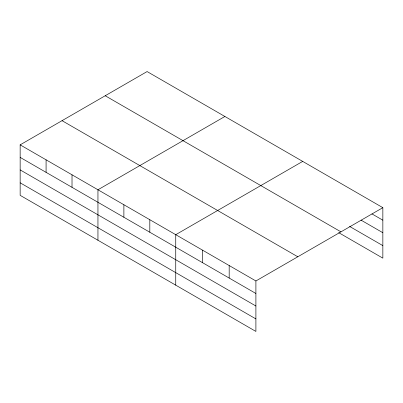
<?xml version="1.0" encoding="UTF-8"?>
<svg xmlns="http://www.w3.org/2000/svg" width="403" height="403" viewBox="0 0 403 403"><rect width="100%" height="100%" fill="white"/><g stroke="black" fill="none" stroke-linecap="round" stroke-linejoin="round"><path stroke-width="0.6" d="M20.15 144.853L255.9 280.967L255.9 331.437L20.15 195.329L20.15 144.853L147.1 71.563L382.85 207.671L382.85 258.147L338.681 232.647M224.899 116.477L97.949 189.773L97.949 240.243M302.693 161.396L175.743 234.687L175.743 285.163M255.9 280.967L382.85 207.671M371.944 213.897L382.85 220.189M361.038 220.124L382.85 232.717M349.587 226.415L382.85 245.618M105.208 95.748L340.958 231.861M62.042 120.668L297.792 256.776M20.15 157.377L255.9 293.485M20.15 169.9L255.9 306.008M20.15 182.806L255.9 318.914M229.181 265.542L229.181 278.06M202.462 250.112L202.462 262.635M149.815 219.716L149.815 232.234M123.882 204.744L123.882 217.262M72.016 174.801L72.016 187.319M46.083 159.83L46.083 172.348"/></g></svg>
